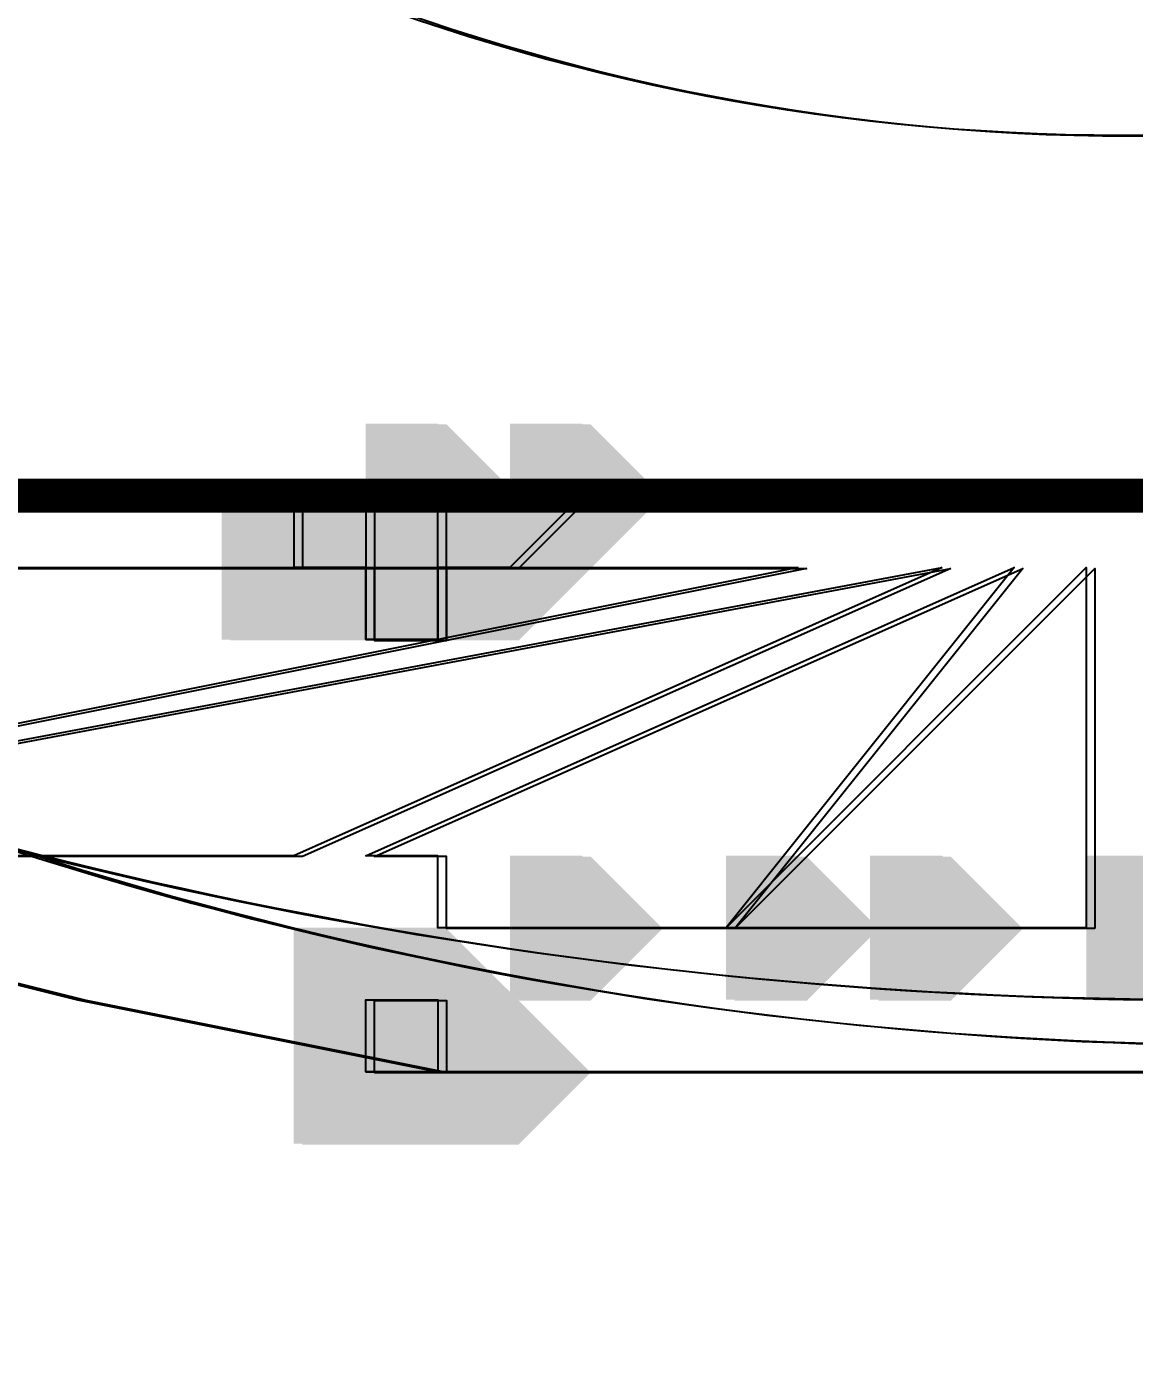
# Model space of a CAD drawing. Header units: millimetres. Extents: x -360149 to 682031, y -35655 to 209517.
# Drawn here: x 221065.4 to 221130.5, y 74461.2 to 74539.4 of the extents above; entities that cross this region are included whole.
import ezdxf
from ezdxf import colors
from ezdxf.entities.mleader import LeaderData, LeaderLine
from ezdxf.math import Vec2, Vec3

# ---------------------------------------------------------------- set-up
doc = ezdxf.new("R2010")
doc.units = ezdxf.units.MM
doc.header["$MEASUREMENT"] = 0
doc.layers.get('0').update_dxf_attribs({"color": 250, "lineweight": 9})
doc.layers.add('АР_Отметки', color=250, linetype='Continuous', lineweight=15)
doc.layers.add('ТХ_обор_бытовое', color=14, linetype='Continuous')
doc.styles.add('ISOCPEUR', font='isocpeur.ttf', dxfattribs={"width": 0.7})

# ---------------------------------------------------------------- blocks, each defined once
blk = doc.blocks.new('_DotSmall')
at = {"color": 0, "linetype": 'ByBlock', "const_width": 0.5}
blk.add_lwpolyline([(-0.0625, 0, 1), (0.0625, 0, 1)], format="xyb", close=True, dxfattribs=at)
blk = doc.blocks.new('У300')
at = {"layer": 'ТХ_обор_бытовое', "transparency": 33554559}
for points in [[(-230546.228, 67358.512), (-230550.461, 67358.512), (-230550.461, 67354.278), (-230546.228, 67350.045), (-230541.994, 67354.278), (-230541.994, 67358.512)], [(-230546.228, 67358.512), (-230550.461, 67358.512), (-230550.461, 67354.278), (-230546.228, 67350.045), (-230541.994, 67354.278), (-230541.994, 67358.512)], [(-230546.279, 67358.001), (-230550.512, 67358.001), (-230550.512, 67353.768), (-230546.279, 67349.534), (-230542.046, 67353.768), (-230542.046, 67358.001)], [(-230546.279, 67358.001), (-230550.512, 67358.001), (-230550.512, 67353.768), (-230546.279, 67349.534), (-230542.046, 67353.768), (-230542.046, 67358.001)], [(-230575.913, 67353.768), (-230580.146, 67353.768), (-230580.146, 67349.534), (-230575.913, 67345.301), (-230571.679, 67349.534), (-230571.679, 67353.768)], [(-230575.913, 67353.768), (-230580.146, 67353.768), (-230580.146, 67349.534), (-230575.913, 67345.301), (-230571.679, 67349.534), (-230571.679, 67353.768)], [(-230575.913, 67353.768), (-230580.146, 67353.768), (-230580.146, 67349.534), (-230575.913, 67345.301), (-230571.679, 67349.534), (-230571.679, 67353.768)], [(-230575.913, 67353.768), (-230580.146, 67353.768), (-230580.146, 67349.534), (-230575.913, 67345.301), (-230571.679, 67349.534), (-230571.679, 67353.768)], [(-230575.913, 67353.768), (-230580.146, 67353.768), (-230580.146, 67349.534), (-230575.913, 67345.301), (-230571.679, 67349.534), (-230571.679, 67353.768)], [(-230575.913, 67353.768), (-230580.146, 67353.768), (-230580.146, 67349.534), (-230575.913, 67345.301), (-230571.679, 67349.534), (-230571.679, 67353.768)], [(-230575.861, 67354.278), (-230580.095, 67354.278), (-230580.095, 67350.045), (-230575.861, 67345.811), (-230571.628, 67350.045), (-230571.628, 67354.278)], [(-230575.861, 67354.278), (-230580.095, 67354.278), (-230580.095, 67350.045), (-230575.861, 67345.811), (-230571.628, 67350.045), (-230571.628, 67354.278)], [(-230575.861, 67354.278), (-230580.095, 67354.278), (-230580.095, 67350.045), (-230575.861, 67345.811), (-230571.628, 67350.045), (-230571.628, 67354.278)], [(-230575.861, 67354.278), (-230580.095, 67354.278), (-230580.095, 67350.045), (-230575.861, 67345.811), (-230571.628, 67350.045), (-230571.628, 67354.278)], [(-230575.861, 67354.278), (-230580.095, 67354.278), (-230580.095, 67350.045), (-230575.861, 67345.811), (-230571.628, 67350.045), (-230571.628, 67354.278)], [(-230575.861, 67354.278), (-230580.095, 67354.278), (-230580.095, 67350.045), (-230575.861, 67345.811), (-230571.628, 67350.045), (-230571.628, 67354.278)], [(-230571.679, 67353.768), (-230575.913, 67353.768), (-230575.913, 67349.534), (-230571.679, 67345.301), (-230567.446, 67349.534), (-230567.446, 67353.768)], [(-230571.679, 67353.768), (-230575.913, 67353.768), (-230575.913, 67349.534), (-230571.679, 67345.301), (-230567.446, 67349.534), (-230567.446, 67353.768)], [(-230571.679, 67353.768), (-230575.913, 67353.768), (-230575.913, 67349.534), (-230571.679, 67345.301), (-230567.446, 67349.534), (-230567.446, 67353.768)], [(-230571.679, 67353.768), (-230575.913, 67353.768), (-230575.913, 67349.534), (-230571.679, 67345.301), (-230567.446, 67349.534), (-230567.446, 67353.768)], [(-230571.679, 67353.768), (-230575.913, 67353.768), (-230575.913, 67349.534), (-230571.679, 67345.301), (-230567.446, 67349.534), (-230567.446, 67353.768)], [(-230571.628, 67354.278), (-230575.861, 67354.278), (-230575.861, 67350.045), (-230571.628, 67345.811), (-230567.395, 67350.045), (-230567.395, 67354.278)], [(-230571.628, 67354.278), (-230575.861, 67354.278), (-230575.861, 67350.045), (-230571.628, 67345.811), (-230567.395, 67350.045), (-230567.395, 67354.278)], [(-230571.628, 67354.278), (-230575.861, 67354.278), (-230575.861, 67350.045), (-230571.628, 67345.811), (-230567.395, 67350.045), (-230567.395, 67354.278)], [(-230571.628, 67354.278), (-230575.861, 67354.278), (-230575.861, 67350.045), (-230571.628, 67345.811), (-230567.395, 67350.045), (-230567.395, 67354.278)], [(-230571.628, 67354.278), (-230575.861, 67354.278), (-230575.861, 67350.045), (-230571.628, 67345.811), (-230567.395, 67350.045), (-230567.395, 67354.278)], [(-230546.279, 67353.768), (-230550.512, 67353.768), (-230550.512, 67349.534), (-230546.279, 67345.301), (-230542.046, 67349.534), (-230542.046, 67353.768)], [(-230546.279, 67353.768), (-230550.512, 67353.768), (-230550.512, 67349.534), (-230546.279, 67345.301), (-230542.046, 67349.534), (-230542.046, 67353.768)], [(-230546.279, 67353.768), (-230550.512, 67353.768), (-230550.512, 67349.534), (-230546.279, 67345.301), (-230542.046, 67349.534), (-230542.046, 67353.768)], [(-230546.228, 67354.278), (-230550.461, 67354.278), (-230550.461, 67350.045), (-230546.228, 67345.811), (-230541.994, 67350.045), (-230541.994, 67354.278)], [(-230546.228, 67354.278), (-230550.461, 67354.278), (-230550.461, 67350.045), (-230546.228, 67345.811), (-230541.994, 67350.045), (-230541.994, 67354.278)], [(-230546.228, 67354.278), (-230550.461, 67354.278), (-230550.461, 67350.045), (-230546.228, 67345.811), (-230541.994, 67350.045), (-230541.994, 67354.278)], [(-230575.861, 67350.045), (-230580.095, 67350.045), (-230580.095, 67345.811), (-230575.861, 67341.578), (-230571.628, 67345.811), (-230571.628, 67350.045)], [(-230575.861, 67350.045), (-230580.095, 67350.045), (-230580.095, 67345.811), (-230575.861, 67341.578), (-230571.628, 67345.811), (-230571.628, 67350.045)], [(-230575.861, 67350.045), (-230580.095, 67350.045), (-230580.095, 67345.811), (-230575.861, 67341.578), (-230571.628, 67345.811), (-230571.628, 67350.045)], [(-230575.861, 67350.045), (-230580.095, 67350.045), (-230580.095, 67345.811), (-230575.861, 67341.578), (-230571.628, 67345.811), (-230571.628, 67350.045)], [(-230575.861, 67350.045), (-230580.095, 67350.045), (-230580.095, 67345.811), (-230575.861, 67341.578), (-230571.628, 67345.811), (-230571.628, 67350.045)], [(-230575.861, 67350.045), (-230580.095, 67350.045), (-230580.095, 67345.811), (-230575.861, 67341.578), (-230571.628, 67345.811), (-230571.628, 67350.045)], [(-230575.861, 67350.045), (-230580.095, 67350.045), (-230580.095, 67345.811), (-230575.861, 67341.578), (-230571.628, 67345.811), (-230571.628, 67350.045)], [(-230575.861, 67350.045), (-230580.095, 67350.045), (-230580.095, 67345.811), (-230575.861, 67341.578), (-230571.628, 67345.811), (-230571.628, 67350.045)], [(-230575.861, 67350.045), (-230580.095, 67350.045), (-230580.095, 67345.811), (-230575.861, 67341.578), (-230571.628, 67345.811), (-230571.628, 67350.045)], [(-230575.861, 67350.045), (-230580.095, 67350.045), (-230580.095, 67345.811), (-230575.861, 67341.578), (-230571.628, 67345.811), (-230571.628, 67350.045)], [(-230575.861, 67350.045), (-230580.095, 67350.045), (-230580.095, 67345.811), (-230575.861, 67341.578), (-230571.628, 67345.811), (-230571.628, 67350.045)], [(-230575.861, 67350.045), (-230580.095, 67350.045), (-230580.095, 67345.811), (-230575.861, 67341.578), (-230571.628, 67345.811), (-230571.628, 67350.045)], [(-230575.861, 67350.045), (-230580.095, 67350.045), (-230580.095, 67345.811), (-230575.861, 67341.578), (-230571.628, 67345.811), (-230571.628, 67350.045)], [(-230571.628, 67350.045), (-230575.861, 67350.045), (-230575.861, 67345.811), (-230571.628, 67341.578), (-230567.395, 67345.811), (-230567.395, 67350.045)], [(-230571.628, 67350.045), (-230575.861, 67350.045), (-230575.861, 67345.811), (-230571.628, 67341.578), (-230567.395, 67345.811), (-230567.395, 67350.045)], [(-230571.628, 67350.045), (-230575.861, 67350.045), (-230575.861, 67345.811), (-230571.628, 67341.578), (-230567.395, 67345.811), (-230567.395, 67350.045)], [(-230571.628, 67350.045), (-230575.861, 67350.045), (-230575.861, 67345.811), (-230571.628, 67341.578), (-230567.395, 67345.811), (-230567.395, 67350.045)], [(-230571.628, 67350.045), (-230575.861, 67350.045), (-230575.861, 67345.811), (-230571.628, 67341.578), (-230567.395, 67345.811), (-230567.395, 67350.045)], [(-230571.628, 67350.045), (-230575.861, 67350.045), (-230575.861, 67345.811), (-230571.628, 67341.578), (-230567.395, 67345.811), (-230567.395, 67350.045)], [(-230571.628, 67350.045), (-230575.861, 67350.045), (-230575.861, 67345.811), (-230571.628, 67341.578), (-230567.395, 67345.811), (-230567.395, 67350.045)], [(-230571.628, 67350.045), (-230575.861, 67350.045), (-230575.861, 67345.811), (-230571.628, 67341.578), (-230567.395, 67345.811), (-230567.395, 67350.045)], [(-230546.228, 67350.045), (-230550.461, 67350.045), (-230550.461, 67345.811), (-230546.228, 67341.578), (-230541.994, 67345.811), (-230541.994, 67350.045)], [(-230541.994, 67350.045), (-230546.228, 67350.045), (-230546.228, 67345.811), (-230541.994, 67341.578), (-230537.761, 67345.811), (-230537.761, 67350.045)], [(-230575.913, 67349.534), (-230580.146, 67349.534), (-230580.146, 67345.301), (-230575.913, 67341.067), (-230571.679, 67345.301), (-230571.679, 67349.534)], [(-230575.913, 67349.534), (-230580.146, 67349.534), (-230580.146, 67345.301), (-230575.913, 67341.067), (-230571.679, 67345.301), (-230571.679, 67349.534)], [(-230575.913, 67349.534), (-230580.146, 67349.534), (-230580.146, 67345.301), (-230575.913, 67341.067), (-230571.679, 67345.301), (-230571.679, 67349.534)], [(-230575.913, 67349.534), (-230580.146, 67349.534), (-230580.146, 67345.301), (-230575.913, 67341.067), (-230571.679, 67345.301), (-230571.679, 67349.534)], [(-230575.913, 67349.534), (-230580.146, 67349.534), (-230580.146, 67345.301), (-230575.913, 67341.067), (-230571.679, 67345.301), (-230571.679, 67349.534)], [(-230575.913, 67349.534), (-230580.146, 67349.534), (-230580.146, 67345.301), (-230575.913, 67341.067), (-230571.679, 67345.301), (-230571.679, 67349.534)], [(-230575.913, 67349.534), (-230580.146, 67349.534), (-230580.146, 67345.301), (-230575.913, 67341.067), (-230571.679, 67345.301), (-230571.679, 67349.534)], [(-230575.913, 67349.534), (-230580.146, 67349.534), (-230580.146, 67345.301), (-230575.913, 67341.067), (-230571.679, 67345.301), (-230571.679, 67349.534)], [(-230575.913, 67349.534), (-230580.146, 67349.534), (-230580.146, 67345.301), (-230575.913, 67341.067), (-230571.679, 67345.301), (-230571.679, 67349.534)], [(-230575.913, 67349.534), (-230580.146, 67349.534), (-230580.146, 67345.301), (-230575.913, 67341.067), (-230571.679, 67345.301), (-230571.679, 67349.534)], [(-230575.913, 67349.534), (-230580.146, 67349.534), (-230580.146, 67345.301), (-230575.913, 67341.067), (-230571.679, 67345.301), (-230571.679, 67349.534)], [(-230575.913, 67349.534), (-230580.146, 67349.534), (-230580.146, 67345.301), (-230575.913, 67341.067), (-230571.679, 67345.301), (-230571.679, 67349.534)], [(-230575.913, 67349.534), (-230580.146, 67349.534), (-230580.146, 67345.301), (-230575.913, 67341.067), (-230571.679, 67345.301), (-230571.679, 67349.534)], [(-230571.679, 67349.534), (-230575.913, 67349.534), (-230575.913, 67345.301), (-230571.679, 67341.067), (-230567.446, 67345.301), (-230567.446, 67349.534)], [(-230571.679, 67349.534), (-230575.913, 67349.534), (-230575.913, 67345.301), (-230571.679, 67341.067), (-230567.446, 67345.301), (-230567.446, 67349.534)], [(-230571.679, 67349.534), (-230575.913, 67349.534), (-230575.913, 67345.301), (-230571.679, 67341.067), (-230567.446, 67345.301), (-230567.446, 67349.534)], [(-230571.679, 67349.534), (-230575.913, 67349.534), (-230575.913, 67345.301), (-230571.679, 67341.067), (-230567.446, 67345.301), (-230567.446, 67349.534)], [(-230571.679, 67349.534), (-230575.913, 67349.534), (-230575.913, 67345.301), (-230571.679, 67341.067), (-230567.446, 67345.301), (-230567.446, 67349.534)], [(-230571.679, 67349.534), (-230575.913, 67349.534), (-230575.913, 67345.301), (-230571.679, 67341.067), (-230567.446, 67345.301), (-230567.446, 67349.534)], [(-230571.679, 67349.534), (-230575.913, 67349.534), (-230575.913, 67345.301), (-230571.679, 67341.067), (-230567.446, 67345.301), (-230567.446, 67349.534)], [(-230571.679, 67349.534), (-230575.913, 67349.534), (-230575.913, 67345.301), (-230571.679, 67341.067), (-230567.446, 67345.301), (-230567.446, 67349.534)], [(-230546.279, 67349.534), (-230550.512, 67349.534), (-230550.512, 67345.301), (-230546.279, 67341.067), (-230542.046, 67345.301), (-230542.046, 67349.534)], [(-230542.046, 67349.534), (-230546.279, 67349.534), (-230546.279, 67345.301), (-230542.046, 67341.067), (-230537.812, 67345.301), (-230537.812, 67349.534)], [(-230575.913, 67345.301), (-230580.146, 67345.301), (-230580.146, 67341.067), (-230575.913, 67336.834), (-230571.679, 67341.067), (-230571.679, 67345.301)], [(-230575.861, 67345.811), (-230580.095, 67345.811), (-230580.095, 67341.578), (-230575.861, 67337.345), (-230571.628, 67341.578), (-230571.628, 67345.811)], [(-230546.279, 67345.301), (-230550.512, 67345.301), (-230550.512, 67341.067), (-230546.279, 67336.834), (-230542.046, 67341.067), (-230542.046, 67345.301)], [(-230546.279, 67345.301), (-230550.512, 67345.301), (-230550.512, 67341.067), (-230546.279, 67336.834), (-230542.046, 67341.067), (-230542.046, 67345.301)], [(-230546.279, 67345.301), (-230550.512, 67345.301), (-230550.512, 67341.067), (-230546.279, 67336.834), (-230542.046, 67341.067), (-230542.046, 67345.301)], [(-230546.279, 67345.301), (-230550.512, 67345.301), (-230550.512, 67341.067), (-230546.279, 67336.834), (-230542.046, 67341.067), (-230542.046, 67345.301)], [(-230546.228, 67345.811), (-230550.461, 67345.811), (-230550.461, 67341.578), (-230546.228, 67337.345), (-230541.994, 67341.578), (-230541.994, 67345.811)], [(-230546.228, 67345.811), (-230550.461, 67345.811), (-230550.461, 67341.578), (-230546.228, 67337.345), (-230541.994, 67341.578), (-230541.994, 67345.811)], [(-230546.228, 67345.811), (-230550.461, 67345.811), (-230550.461, 67341.578), (-230546.228, 67337.345), (-230541.994, 67341.578), (-230541.994, 67345.811)], [(-230546.228, 67345.811), (-230550.461, 67345.811), (-230550.461, 67341.578), (-230546.228, 67337.345), (-230541.994, 67341.578), (-230541.994, 67345.811)], [(-230567.395, 67341.578), (-230571.628, 67341.578), (-230571.628, 67337.345), (-230567.395, 67333.111), (-230563.161, 67337.345), (-230563.161, 67341.578)], [(-230541.994, 67341.578), (-230546.228, 67341.578), (-230546.228, 67337.345), (-230541.994, 67333.111), (-230537.761, 67337.345), (-230537.761, 67341.578)], [(-230541.994, 67341.578), (-230546.228, 67341.578), (-230546.228, 67337.345), (-230541.994, 67333.111), (-230537.761, 67337.345), (-230537.761, 67341.578)], [(-230567.446, 67341.067), (-230571.679, 67341.067), (-230571.679, 67336.834), (-230567.446, 67332.601), (-230563.212, 67336.834), (-230563.212, 67341.067)], [(-230542.046, 67341.067), (-230546.279, 67341.067), (-230546.279, 67336.834), (-230542.046, 67332.601), (-230537.812, 67336.834), (-230537.812, 67341.067)], [(-230542.046, 67341.067), (-230546.279, 67341.067), (-230546.279, 67336.834), (-230542.046, 67332.601), (-230537.812, 67336.834), (-230537.812, 67341.067)], [(-230567.395, 67328.878), (-230571.628, 67328.878), (-230571.628, 67324.645), (-230567.395, 67320.411), (-230563.161, 67324.645), (-230563.161, 67328.878)], [(-230567.446, 67328.367), (-230571.679, 67328.367), (-230571.679, 67324.134), (-230567.446, 67319.901), (-230563.212, 67324.134), (-230563.212, 67328.367)], [(-230567.395, 67320.411), (-230571.628, 67320.411), (-230571.628, 67316.178), (-230567.395, 67311.945), (-230563.161, 67316.178), (-230563.161, 67320.411)], [(-230567.446, 67319.901), (-230571.679, 67319.901), (-230571.679, 67315.667), (-230567.446, 67311.434), (-230563.212, 67315.667), (-230563.212, 67319.901)], [(-230567.395, 67307.711), (-230571.628, 67307.711), (-230571.628, 67303.478), (-230567.395, 67299.244), (-230563.161, 67303.478), (-230563.161, 67307.711)], [(-230567.446, 67307.201), (-230571.679, 67307.201), (-230571.679, 67302.967), (-230567.446, 67298.734), (-230563.212, 67302.967), (-230563.212, 67307.201)]]:
    blk.add_hatch(color=256, dxfattribs=at).paths.add_polyline_path(points)
at = {"layer": 'ТХ_обор_бытовое', "const_width": 2}
blk.add_lwpolyline([(-230216.026, 67468.579), (-230216.026, 67142.61), (-230541.994, 67142.61), (-230541.994, 67468.579)], close=True, dxfattribs=at)
at = {"layer": 'ТХ_обор_бытовое'}
for points in [[(-230550.461, 67184.944), (-230554.695, 67193.41), (-230563.161, 67201.877), (-230567.395, 67214.577), (-230571.628, 67235.744), (-230571.628, 67252.678), (-230575.861, 67278.078), (-230575.861, 67299.244), (-230575.861, 67324.645), (-230575.861, 67345.811), (-230571.628, 67366.978), (-230567.395, 67383.912)], [(-230567.395, 67383.912), (-230571.628, 67366.978), (-230575.861, 67345.811), (-230575.861, 67324.645), (-230575.861, 67299.244)], [(-230575.861, 67299.244), (-230575.861, 67324.645), (-230575.861, 67345.811), (-230571.628, 67366.978), (-230567.395, 67383.912)], [(-230571.628, 67366.978), (-230575.861, 67345.811), (-230575.861, 67324.645), (-230575.861, 67299.244), (-230575.861, 67278.078)], [(-230541.994, 67354.278), (-230546.228, 67354.278), (-230546.228, 67350.045), (-230550.461, 67350.045), (-230550.461, 67345.811), (-230546.228, 67345.811), (-230546.228, 67341.578), (-230541.994, 67337.345), (-230546.228, 67341.578), (-230546.228, 67345.811), (-230550.461, 67345.811), (-230550.461, 67350.045), (-230546.228, 67350.045), (-230546.228, 67354.278)], [(-230575.861, 67350.045), (-230575.861, 67345.811), (-230575.861, 67350.045), (-230571.628, 67350.045), (-230571.628, 67345.811), (-230575.861, 67345.811)], [(-230541.994, 67350.045), (-230546.228, 67350.045), (-230546.228, 67345.811), (-230541.994, 67345.811)]]:
    blk.add_lwpolyline(points, dxfattribs=at)
at = {"layer": 'ТХ_обор_бытовое', "elevation": -0.565}
for points in [[(-230550.512, 67184.433), (-230554.746, 67192.9), (-230563.212, 67201.367), (-230567.446, 67214.067), (-230571.679, 67235.233), (-230571.679, 67252.167), (-230575.913, 67277.567), (-230575.913, 67298.734), (-230575.913, 67324.134), (-230575.913, 67345.301), (-230571.679, 67366.468), (-230567.446, 67383.401)], [(-230567.446, 67383.401), (-230571.679, 67366.468), (-230575.913, 67345.301), (-230575.913, 67324.134), (-230575.913, 67298.734)], [(-230575.913, 67298.734), (-230575.913, 67324.134), (-230575.913, 67345.301), (-230571.679, 67366.468), (-230567.446, 67383.401)], [(-230571.679, 67366.468), (-230575.913, 67345.301), (-230575.913, 67324.134), (-230575.913, 67298.734), (-230575.913, 67277.567)], [(-230542.046, 67353.768), (-230546.279, 67353.768), (-230546.279, 67349.534), (-230550.512, 67349.534), (-230550.512, 67345.301), (-230546.279, 67345.301), (-230546.279, 67341.067), (-230542.046, 67336.834), (-230546.279, 67341.067), (-230546.279, 67345.301), (-230550.512, 67345.301), (-230550.512, 67349.534), (-230546.279, 67349.534), (-230546.279, 67353.768)], [(-230575.913, 67349.534), (-230575.913, 67345.301), (-230575.913, 67349.534), (-230571.679, 67349.534), (-230571.679, 67345.301), (-230575.913, 67345.301)], [(-230542.046, 67349.534), (-230546.279, 67349.534), (-230546.279, 67345.301), (-230542.046, 67345.301)]]:
    blk.add_lwpolyline(points, dxfattribs=at)
blk.add_lwpolyline([(-230546.279, 67417.268), (-230542.046, 67417.268, 0.248454), (-230550.512, 67192.9, -0.207133)], format="xyb", close=True, dxfattribs=at)
at = {"layer": 'ТХ_обор_бытовое'}
blk.add_lwpolyline([(-230546.228, 67417.779), (-230541.994, 67417.779, 0.248454), (-230550.461, 67193.41, -0.207133)], format="xyb", close=True, dxfattribs=at)
for points in [[(-230546.228, 67324.645), (-230558.928, 67388.145), (-230558.928, 67392.378), (-230554.695, 67400.845), (-230554.695, 67405.078), (-230550.461, 67409.312), (-230546.228, 67413.545)], [(-230546.228, 67316.178), (-230563.161, 67354.278), (-230563.161, 67358.512), (-230563.161, 67362.745), (-230563.161, 67366.978), (-230563.161, 67371.212), (-230563.161, 67375.445), (-230558.928, 67379.678), (-230558.928, 67383.912)], [(-230567.395, 67328.878), (-230567.395, 67333.111), (-230567.395, 67337.345), (-230567.395, 67341.578), (-230567.395, 67345.811), (-230563.161, 67345.811), (-230563.161, 67350.045), (-230546.228, 67311.945)], [(-230567.395, 67307.711), (-230567.395, 67311.945), (-230567.395, 67316.178), (-230567.395, 67320.411), (-230567.395, 67324.645), (-230567.395, 67328.878), (-230546.228, 67307.711)]]:
    blk.add_lwpolyline(points, close=True, dxfattribs=at)
at = {"layer": 'ТХ_обор_бытовое', "elevation": -0.565}
for points in [[(-230546.279, 67324.134), (-230558.979, 67387.634), (-230558.979, 67391.868), (-230554.746, 67400.335), (-230554.746, 67404.568), (-230550.512, 67408.801), (-230546.279, 67413.035)], [(-230546.279, 67315.667), (-230563.212, 67353.768), (-230563.212, 67358.001), (-230563.212, 67362.234), (-230563.212, 67366.468), (-230563.212, 67370.701), (-230563.212, 67374.934), (-230558.979, 67379.168), (-230558.979, 67383.401)], [(-230567.446, 67328.367), (-230567.446, 67332.601), (-230567.446, 67336.834), (-230567.446, 67341.067), (-230567.446, 67345.301), (-230563.212, 67345.301), (-230563.212, 67349.534), (-230546.279, 67311.434)], [(-230567.446, 67307.201), (-230567.446, 67311.434), (-230567.446, 67315.667), (-230567.446, 67319.901), (-230567.446, 67324.134), (-230567.446, 67328.367), (-230546.279, 67307.201)]]:
    blk.add_lwpolyline(points, close=True, dxfattribs=at)
at = {"layer": 'ТХ_обор_бытовое'}
for centre in [(-230391.71, 67305.595), (-230391.71, 67305.595), (-230391.761, 67305.084, -0.565), (-230391.761, 67305.084, -0.565)]:
    blk.add_circle(centre, 129.117, dxfattribs=at)

msp = doc.modelspace()

# ---------------------------------------------------------------- block references
at = {"layer": 'ТХ_обор_бытовое', "rotation": 90}
msp.add_blockref('У300', (288435.409, 305053.88), dxfattribs=at)

# ---------------------------------------------------------------- leaders
at = {"layer": 'АР_Отметки'}
ml = msp.add_multileader_mtext('Standard', dxfattribs=at)
ml.set_content('Л.4', color=256, style='ISOCPEUR')
ml.set_leader_properties(color=256, linetype='Continuous', lineweight=-1)
ml.set_arrow_properties(name='DOTSMALL')
ml.build(insert=Vec2(0, 0))
ml.multileader.update_dxf_attribs({"has_text_frame": 1, "text_left_attachment_type": 4, "text_right_attachment_type": 4, "dogleg_length": 100, "arrow_head_size": 180})
ctx = ml.context
ctx.base_point, ctx.char_height, ctx.arrow_head_size, ctx.landing_gap_size, ctx.plane_origin = Vec3(492034.936, 129862.559), 250, 180, 50, Vec3(520155.383, 117704.899)
ctx.left_attachment, ctx.right_attachment = 4, 4
notes = []
notes.append((ctx, [(0, (0, 0, 0), (0, 0), (1, 0), 1, [])]))
ctx.mtext.insert, ctx.mtext.width, ctx.mtext.line_spacing_style, ctx.mtext.flow_direction = Vec3(492084.936, 130195.892), 852.69703, 2, 5
ml = msp.add_multileader_mtext('Standard', dxfattribs=at)
ml.set_content('+13,200', color=256, style='ISOCPEUR')
ml.set_leader_properties(color=256, linetype='Continuous', lineweight=-1)
ml.set_arrow_properties(name='DOTSMALL')
ml.build(insert=Vec2(0, 0))
ml.multileader.update_dxf_attribs({"has_text_frame": 1, "text_left_attachment_type": 4, "text_right_attachment_type": 4, "dogleg_length": 100, "arrow_head_size": 180})
ctx = ml.context
ctx.base_point, ctx.char_height, ctx.arrow_head_size, ctx.landing_gap_size, ctx.plane_origin = Vec3(224688.952, 129360.202), 250, 180, 50, Vec3(225232.233, 130163.159)
ctx.left_attachment, ctx.right_attachment = 4, 4
notes.append((ctx, [(0, (0, 0, 0), (0, 0), (1, 0), 1, [])]))
ctx.mtext.insert, ctx.mtext.width, ctx.mtext.line_spacing_style, ctx.mtext.flow_direction = Vec3(224738.952, 129693.536), 852.69703, 2, 5
ml = msp.add_multileader_mtext('Standard', dxfattribs=at)
ml.set_content('+9,800', color=256, style='ISOCPEUR')
ml.set_leader_properties(color=256, linetype='Continuous', lineweight=-1)
ml.set_arrow_properties(name='DOTSMALL')
ml.build(insert=Vec2(0, 0))
ml.multileader.update_dxf_attribs({"has_text_frame": 1, "text_left_attachment_type": 4, "text_right_attachment_type": 4, "dogleg_length": 100, "arrow_head_size": 180})
ctx = ml.context
ctx.base_point, ctx.char_height, ctx.arrow_head_size, ctx.landing_gap_size, ctx.plane_origin = Vec3(249563.351, 81908.796), 250, 180, 50, Vec3(249313.985, 81247.974)
ctx.left_attachment, ctx.right_attachment = 4, 4
notes.append((ctx, [(0, (0, 0, 0), (0, 0), (1, 0), 1, [])]))
ctx.mtext.insert, ctx.mtext.width, ctx.mtext.line_spacing_style, ctx.mtext.flow_direction = Vec3(249613.351, 82242.129), 852.69703, 2, 5
ml = msp.add_multileader_mtext('Standard', dxfattribs=at)
ml.set_content('+9,800', color=256, style='ISOCPEUR')
ml.set_leader_properties(color=256, linetype='Continuous', lineweight=-1)
ml.set_arrow_properties(name='DOTSMALL')
ml.build(insert=Vec2(0, 0))
ml.multileader.update_dxf_attribs({"has_text_frame": 1, "text_left_attachment_type": 4, "text_right_attachment_type": 4, "dogleg_length": 100, "arrow_head_size": 180})
ctx = ml.context
ctx.base_point, ctx.char_height, ctx.arrow_head_size, ctx.landing_gap_size, ctx.plane_origin = Vec3(249563.351, 81908.796), 250, 180, 50, Vec3(249313.985, 81247.974)
ctx.left_attachment, ctx.right_attachment = 4, 4
notes.append((ctx, [(0, (0, 0, 0), (0, 0), (1, 0), 1, [])]))
ctx.mtext.insert, ctx.mtext.width, ctx.mtext.line_spacing_style, ctx.mtext.flow_direction = Vec3(249613.351, 82242.129), 852.69703, 2, 5
ml = msp.add_multileader_mtext('Standard', dxfattribs=at)
ml.set_content('+13,700', color=256, style='ISOCPEUR')
ml.set_leader_properties(color=256, linetype='Continuous', lineweight=-1)
ml.set_arrow_properties(name='DOTSMALL')
ml.build(insert=Vec2(0, 0))
ml.multileader.update_dxf_attribs({"has_text_frame": 1, "text_left_attachment_type": 4, "text_right_attachment_type": 4, "dogleg_length": 100, "arrow_head_size": 180})
ctx = ml.context
ctx.base_point, ctx.char_height, ctx.arrow_head_size, ctx.landing_gap_size, ctx.plane_origin = Vec3(384014.891, 81893.815), 250, 180, 50, Vec3(383765.525, 81232.993)
ctx.left_attachment, ctx.right_attachment = 4, 4
notes.append((ctx, [(0, (0, 0, 0), (0, 0), (1, 0), 1, [])]))
ctx.mtext.insert, ctx.mtext.width, ctx.mtext.line_spacing_style, ctx.mtext.flow_direction = Vec3(384064.891, 82227.148), 852.69703, 2, 5
ml = msp.add_multileader_mtext('Standard', dxfattribs=at)
ml.set_content('+13,700', color=256, style='ISOCPEUR')
ml.set_leader_properties(color=256, linetype='Continuous', lineweight=-1)
ml.set_arrow_properties(name='DOTSMALL')
ml.build(insert=Vec2(0, 0))
ml.multileader.update_dxf_attribs({"has_text_frame": 1, "text_left_attachment_type": 4, "text_right_attachment_type": 4, "dogleg_length": 100, "arrow_head_size": 180})
ctx = ml.context
ctx.base_point, ctx.char_height, ctx.arrow_head_size, ctx.landing_gap_size, ctx.plane_origin = Vec3(345392.118, 81867.256), 250, 180, 50, Vec3(342582.143, 81015.715)
ctx.left_attachment, ctx.right_attachment = 4, 4
notes.append((ctx, [(0, (0, 0, 0), (0, 0), (1, 0), 1, [])]))
ctx.mtext.insert, ctx.mtext.width, ctx.mtext.line_spacing_style, ctx.mtext.flow_direction = Vec3(345442.118, 82200.589), 852.69703, 2, 5
ml = msp.add_multileader_mtext('Standard', dxfattribs=at)
ml.set_content('Л.2', color=256, style='ISOCPEUR')
ml.set_leader_properties(color=256, linetype='Continuous', lineweight=-1)
ml.set_arrow_properties(name='DOTSMALL')
ml.build(insert=Vec2(0, 0))
ml.multileader.update_dxf_attribs({"has_text_frame": 1, "text_left_attachment_type": 4, "text_right_attachment_type": 4, "dogleg_length": 100, "arrow_head_size": 180})
ctx = ml.context
ctx.base_point, ctx.char_height, ctx.arrow_head_size, ctx.landing_gap_size, ctx.plane_origin = Vec3(342702.329, 81178.708, 0), 250, 180, 50, Vec3(406731.547, 68886.898, 0)
ctx.left_attachment, ctx.right_attachment = 4, 4
notes.append((ctx, [(0, (0, 0, 0), (0, 0), (1, 0), 1, [])]))
ctx.mtext.insert, ctx.mtext.width, ctx.mtext.line_spacing_style, ctx.mtext.flow_direction = Vec3(342752.329, 81512.041, 0), 852.69703, 2, 5
ml = msp.add_multileader_mtext('Standard', dxfattribs=at)
ml.set_content('Л.1', color=256, style='ISOCPEUR')
ml.set_leader_properties(color=256, linetype='Continuous', lineweight=-1)
ml.set_arrow_properties(name='DOTSMALL')
ml.build(insert=Vec2(0, 0))
ml.multileader.update_dxf_attribs({"has_text_frame": 1, "text_left_attachment_type": 4, "text_right_attachment_type": 4, "dogleg_length": 100, "arrow_head_size": 180})
ctx = ml.context
ctx.base_point, ctx.char_height, ctx.arrow_head_size, ctx.landing_gap_size, ctx.plane_origin = Vec3(246797.382, 81128.396, 0), 250, 180, 50, Vec3(272187.547, 68886.898, 0)
ctx.left_attachment, ctx.right_attachment = 4, 4
notes.append((ctx, [(0, (0, 0, 0), (0, 0), (1, 0), 1, [])]))
ctx.mtext.insert, ctx.mtext.width, ctx.mtext.line_spacing_style, ctx.mtext.flow_direction = Vec3(246847.382, 81461.73, 0), 852.69703, 2, 5
ml = msp.add_multileader_mtext('Standard', dxfattribs=at)
ml.set_content('Л.1', color=256, style='ISOCPEUR')
ml.set_leader_properties(color=256, linetype='Continuous', lineweight=-1)
ml.set_arrow_properties(name='DOTSMALL')
ml.build(insert=Vec2(0, 0))
ml.multileader.update_dxf_attribs({"has_text_frame": 1, "text_left_attachment_type": 4, "text_right_attachment_type": 4, "dogleg_length": 100, "arrow_head_size": 180})
ctx = ml.context
ctx.base_point, ctx.char_height, ctx.arrow_head_size, ctx.landing_gap_size, ctx.plane_origin = Vec3(381447.107, 81026.528, 0), 250, 180, 50, Vec3(368551.083, 68485.676, 0)
ctx.left_attachment, ctx.right_attachment = 4, 4
notes.append((ctx, [(0, (0, 0, 0), (0, 0), (1, 0), 1, [])]))
ctx.mtext.insert, ctx.mtext.width, ctx.mtext.line_spacing_style, ctx.mtext.flow_direction = Vec3(381497.107, 81359.861, 0), 852.69703, 2, 5
ml = msp.add_multileader_mtext('Standard', dxfattribs=at)
ml.set_content('+19,400', color=256, style='ISOCPEUR')
ml.set_leader_properties(color=256, linetype='Continuous', lineweight=-1)
ml.set_arrow_properties(name='DOTSMALL')
ml.build(insert=Vec2(0, 0))
ml.multileader.update_dxf_attribs({"has_text_frame": 1, "text_left_attachment_type": 4, "text_right_attachment_type": 4, "dogleg_length": 100, "arrow_head_size": 180})
ctx = ml.context
ctx.base_point, ctx.char_height, ctx.arrow_head_size, ctx.landing_gap_size, ctx.plane_origin = Vec3(521638.618, 76875.129), 250, 180, 50, Vec3(521557.224, 75164.437)
ctx.left_attachment, ctx.right_attachment = 4, 4
notes.append((ctx, [(0, (0, 0, 0), (0, 0), (1, 0), 1, [])]))
ctx.mtext.insert, ctx.mtext.width, ctx.mtext.defined_height, ctx.mtext.line_spacing_style, ctx.mtext.flow_direction = Vec3(521688.618, 77208.462), 696.0353, 776.461, 2, 5
ml = msp.add_multileader_mtext('Standard', dxfattribs=at)
ml.set_content('+19,400', color=256, style='ISOCPEUR')
ml.set_leader_properties(color=256, linetype='Continuous', lineweight=-1)
ml.set_arrow_properties(name='DOTSMALL')
ml.build(insert=Vec2(0, 0))
ml.multileader.update_dxf_attribs({"has_text_frame": 1, "text_left_attachment_type": 4, "text_right_attachment_type": 4, "dogleg_length": 100, "arrow_head_size": 180})
ctx = ml.context
ctx.base_point, ctx.char_height, ctx.arrow_head_size, ctx.landing_gap_size, ctx.plane_origin = Vec3(481272.789, 76579.151), 250, 180, 50, Vec3(481275.765, 74391.796)
ctx.left_attachment, ctx.right_attachment = 4, 4
notes.append((ctx, [(0, (0, 0, 0), (0, 0), (1, 0), 1, [])]))
ctx.mtext.insert, ctx.mtext.width, ctx.mtext.defined_height, ctx.mtext.line_spacing_style, ctx.mtext.flow_direction = Vec3(481322.789, 76912.484), 696.0353, 776.461, 2, 5
ml = msp.add_multileader_mtext('Standard', dxfattribs=at)
ml.set_content('+11,750', color=256, style='ISOCPEUR')
ml.set_leader_properties(color=256, linetype='Continuous', lineweight=-1)
ml.set_arrow_properties(name='DOTSMALL')
ml.build(insert=Vec2(0, 0))
ml.multileader.update_dxf_attribs({"has_text_frame": 1, "text_left_attachment_type": 4, "text_right_attachment_type": 4, "dogleg_length": 100, "arrow_head_size": 180})
ctx = ml.context
ctx.base_point, ctx.char_height, ctx.arrow_head_size, ctx.landing_gap_size, ctx.plane_origin = Vec3(247705.937, 76291.825), 250, 180, 50, Vec3(248185.054, 73672.702)
ctx.left_attachment, ctx.right_attachment = 4, 4
notes.append((ctx, [(0, (0, 0, 0), (0, 0), (1, 0), 1, [])]))
ctx.mtext.insert, ctx.mtext.width, ctx.mtext.line_spacing_style, ctx.mtext.flow_direction = Vec3(247755.937, 76625.158), 852.69703, 2, 5
ml = msp.add_multileader_mtext('Standard', dxfattribs=at)
ml.set_content('+15,850', color=256, style='ISOCPEUR')
ml.set_leader_properties(color=256, linetype='Continuous', lineweight=-1)
ml.set_arrow_properties(name='DOTSMALL')
ml.build(insert=Vec2(0, 0))
ml.multileader.update_dxf_attribs({"has_text_frame": 1, "text_left_attachment_type": 4, "text_right_attachment_type": 4, "dogleg_length": 100, "arrow_head_size": 180})
ctx = ml.context
ctx.base_point, ctx.char_height, ctx.arrow_head_size, ctx.landing_gap_size, ctx.plane_origin = Vec3(345355.665, 75950.042), 250, 180, 50, Vec3(344052.419, 74742.436)
ctx.left_attachment, ctx.right_attachment = 4, 4
notes.append((ctx, [(0, (0, 0, 0), (0, 0), (1, 0), 1, [])]))
ctx.mtext.insert, ctx.mtext.width, ctx.mtext.defined_height, ctx.mtext.line_spacing_style, ctx.mtext.flow_direction = Vec3(345405.665, 76283.375), 696.0353, 776.461, 2, 5
ml = msp.add_multileader_mtext('Standard', dxfattribs=at)
ml.set_content('+15,850', color=256, style='ISOCPEUR')
ml.set_leader_properties(color=256, linetype='Continuous', lineweight=-1)
ml.set_arrow_properties(name='DOTSMALL')
ml.build(insert=Vec2(0, 0))
ml.multileader.update_dxf_attribs({"has_text_frame": 1, "text_left_attachment_type": 4, "text_right_attachment_type": 4, "dogleg_length": 100, "arrow_head_size": 180})
ctx = ml.context
ctx.base_point, ctx.char_height, ctx.arrow_head_size, ctx.landing_gap_size, ctx.plane_origin = Vec3(381319.926, 75537.418), 250, 180, 50, Vec3(382244.929, 73193.828)
ctx.left_attachment, ctx.right_attachment = 4, 4
notes.append((ctx, [(0, (0, 0, 0), (0, 0), (1, 0), 1, [])]))
ctx.mtext.insert, ctx.mtext.width, ctx.mtext.line_spacing_style, ctx.mtext.flow_direction = Vec3(381369.926, 75870.751), 852.69703, 2, 5
for ctx, leaders in notes:
    for number, flags, end, landing, length, lines in leaders:
        leader = LeaderData()
        leader.index, (leader.has_last_leader_line, leader.has_dogleg_vector, leader.attachment_direction) = number, flags
        leader.last_leader_point, leader.dogleg_vector, leader.dogleg_length = Vec3(end), Vec3(landing), length
        for number, points, colour, breaks in lines:
            line = LeaderLine()
            line.index, line.vertices, line.color, line.breaks = number, Vec3.list(points), colors.encode_raw_color(colour), breaks
            leader.lines.append(line)
        ctx.leaders.append(leader)

doc.saveas('drawing.dxf')
